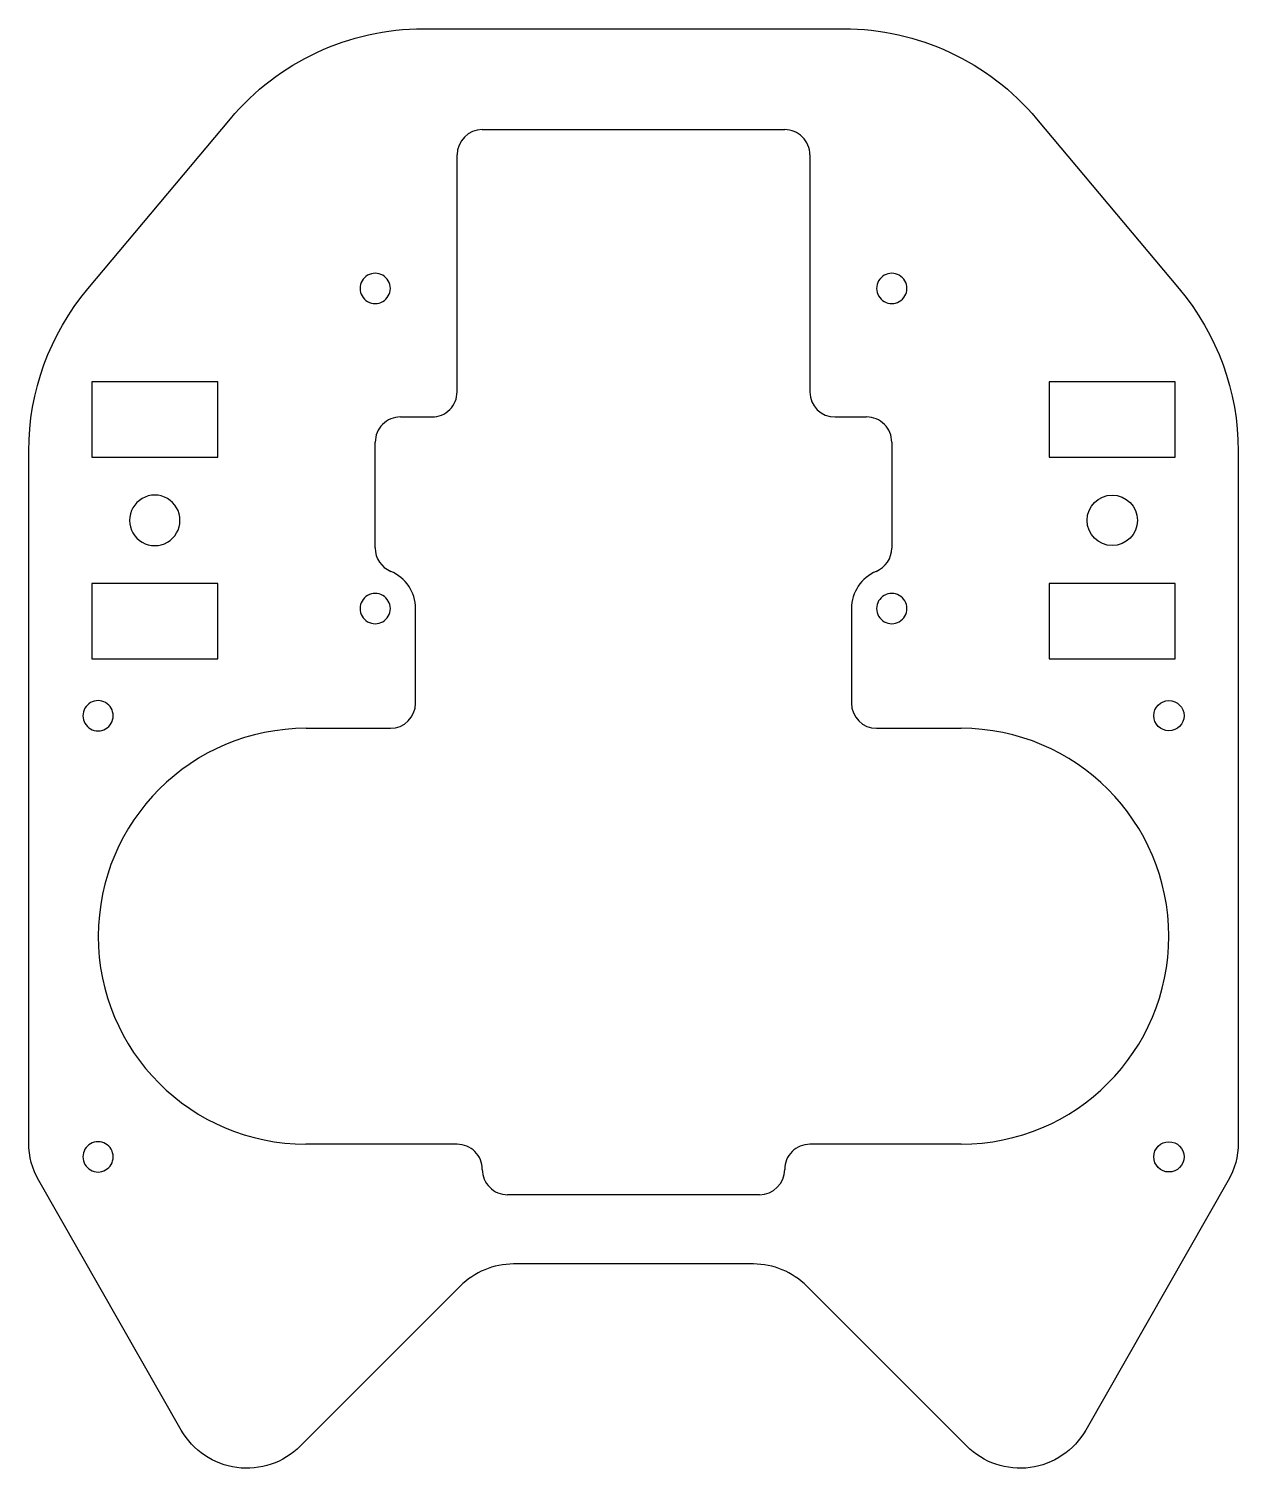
# Model space of a CAD drawing. Header units: millimetres. Extents: x -104.6 to -56.6, y 0.1 to 57.2.
import ezdxf

# ---------------------------------------------------------------- set-up
doc = ezdxf.new("R2010")
doc.units = ezdxf.units.MM
doc.layers.get('0').update_dxf_attribs({"linetype": 'CONTINUOUS'})

msp = doc.modelspace()

# ---------------------------------------------------------------- linework, layer by layer
for p, q in [((-86.607, 53.219), (-74.607, 53.219)), ((-87.607, 42.819), (-87.607, 52.219)), ((-73.607, 52.219), (-73.607, 42.811)), ((-89.857, 41.819), (-88.607, 41.819)), ((-72.607, 41.819), (-71.357, 41.819)), ((-90.857, 36.623), (-90.857, 40.819)), ((-70.357, 40.819), (-70.357, 36.619)), ((-89.257, 30.469), (-89.257, 34.226)), ((-71.957, 34.219), (-71.957, 30.469)), ((-93.592, 29.469), (-90.257, 29.469)), ((-70.957, 29.469), (-67.607, 29.469)), ((-87.607, 12.969), (-93.607, 12.969)), ((-67.607, 12.969), (-73.607, 12.969)), ((-75.607, 10.969), (-85.607, 10.969))]:
    msp.add_line(p, q)
msp.add_lwpolyline([(-87.486, 7.34), (-93.83, 0.996, -0.49453), (-98.556, 1.629), (-104.212, 11.527, -0.13052), (-104.607, 13.016), (-104.607, 40.47, -0.176327), (-102.267, 46.898), (-96.604, 53.647, -0.221695), (-88.944, 57.219), (-72.27, 57.219, -0.221695), (-64.609, 53.647), (-58.946, 46.898, -0.176327), (-56.607, 40.47), (-56.607, 13.016, -0.13052), (-57.002, 11.527), (-62.658, 1.629, -0.49453), (-67.384, 0.996), (-73.728, 7.34, 0.198912), (-75.849, 8.219), (-85.364, 8.219, 0.198912)], format="xyb", close=True)
for points in [[(-97.107, 43.219), (-102.107, 43.219), (-102.107, 40.219), (-97.107, 40.219)], [(-64.107, 43.219), (-64.107, 40.219), (-59.107, 40.219), (-59.107, 43.219)], [(-97.107, 32.219), (-97.107, 35.219), (-102.107, 35.219), (-102.107, 32.219)], [(-64.107, 32.219), (-59.107, 32.219), (-59.107, 35.219), (-64.107, 35.219)]]:
    msp.add_lwpolyline(points, close=True)
for centre, radius in [((-61.607, 37.719), 1), ((-59.357, 29.969), 0.6), ((-59.357, 12.469), 0.6)]:
    msp.add_circle(centre, radius)
for centre, radius, start, end in [((-86.607, 52.219), 1, 90.0003, 180.0002), ((-74.607, 52.219), 1, -0.0002, 90.0002), ((-90.857, 46.922), 0.6, -0.1145, 180.1145), ((-70.357, 46.921), 0.6, -0.0644, 180.0644), ((-90.857, 46.919), 0.6, -180.1145, 0.1145), ((-70.357, 46.92), 0.6, -180.0644, 0.0644), ((-88.607, 42.819), 1, -90.0002, 0.0002), ((-72.607, 42.819), 1, 180.4605, 270.0002), ((-89.857, 40.819), 1, 89.9998, 180.0002), ((-71.357, 40.819), 1, -0.0002, 90.0002), ((-99.607, 37.72), 1, -0.0611, 180.0611), ((-99.607, 37.718), 1, -180.0611, 0.0611), ((-89.857, 36.619), 1, 179.7699, 247.3802), ((-71.357, 36.619), 1, -67.3802, 0.0005), ((-90.857, 34.219), 1.6, 0.2473, 67.3803), ((-70.357, 34.219), 1.6, 112.6199, 180.0002), ((-90.857, 34.22), 0.6, -0.1145, 180.1145), ((-70.357, 34.22), 0.6, -0.0644, 180.0644), ((-90.857, 34.218), 0.6, -180.1145, 0.1145), ((-70.357, 34.218), 0.6, -180.0644, 0.0644), ((-101.857, 29.97), 0.6, -0.0644, 180.0644), ((-90.257, 30.469), 1, -89.9997, 0.0002), ((-70.957, 30.469), 1, 179.9998, 269.9997), ((-101.857, 29.968), 0.6, -180.0644, 0.0644), ((-93.599, 21.219), 8.25, 89.947, 269.947), ((-67.614, 21.219), 8.25, -89.947, 89.947), ((-101.857, 12.47), 0.6, -0.0644, 180.0644), ((-87.607, 11.969), 1, -0.0002, 90.0017), ((-73.607, 11.969), 1, 89.9998, 180.0002), ((-101.857, 12.468), 0.6, -180.0644, 0.0644), ((-85.607, 11.969), 1, 179.9998, 270.0002), ((-75.607, 11.969), 1, -89.9997, 0.0002)]:
    msp.add_arc(centre, radius, start, end)

doc.saveas('drawing.dxf')
